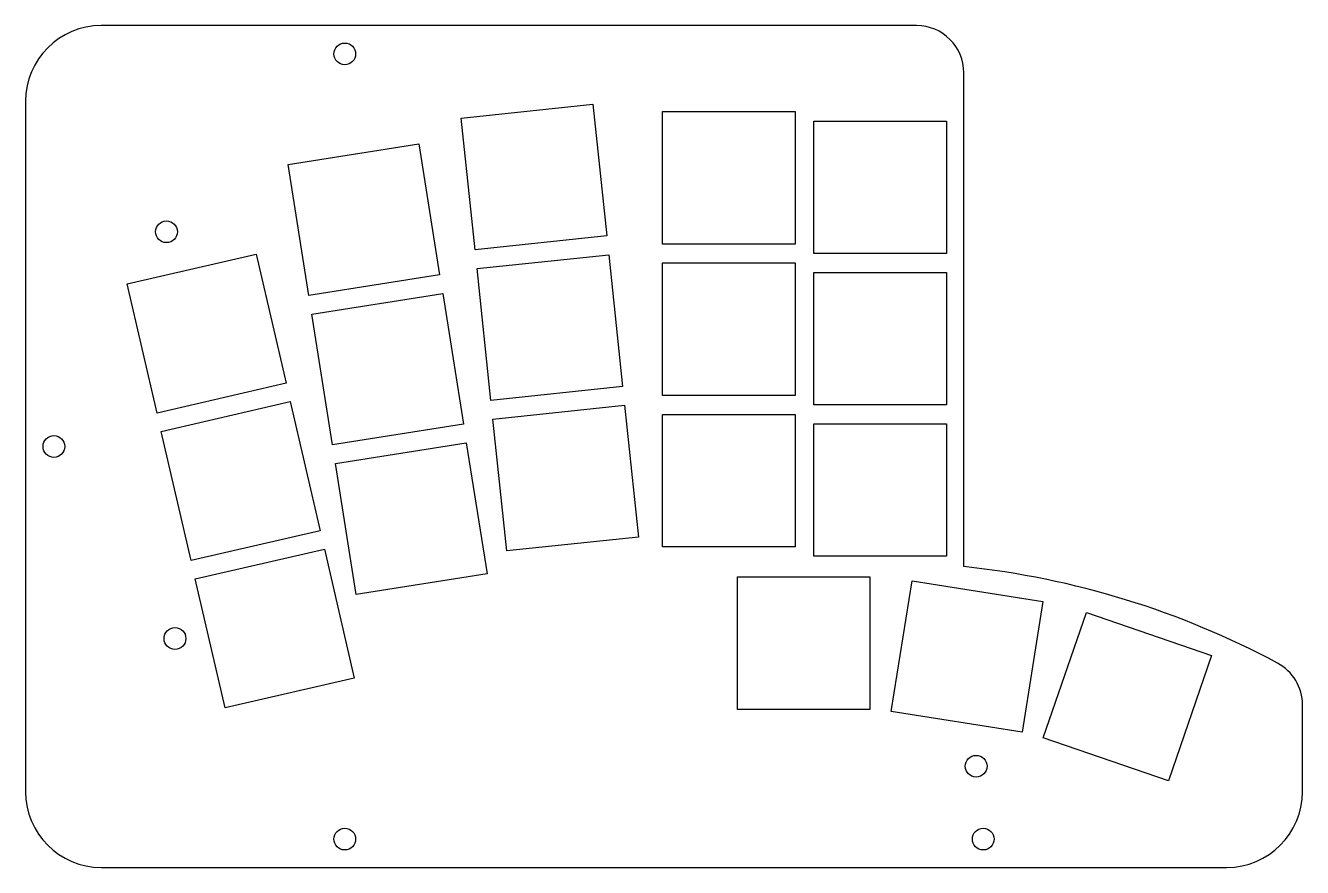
# Model space of a CAD drawing. Header units: millimetres. Extents: x -68 to 68, y -45 to 45.
import ezdxf

# ---------------------------------------------------------------- set-up
doc = ezdxf.new("R2010")
doc.units = ezdxf.units.MM
doc.layers.get('0').update_dxf_attribs({"linetype": 'CONTINUOUS'})

msp = doc.modelspace()

# ---------------------------------------------------------------- linework, layer by layer
for p, q in [((26.7, 44.5, 5.6), (-59.5, 44.5, 5.6)), ((31.7, -12.7, 5.6), (31.7, 39.5, 5.6)), ((-67.5, 36.5, 5.6), (-67.5, -36.5, 5.6)), ((-21.43, 34.72, 5.6), (-7.51, 36.18, 5.6)), ((-7.51, 36.18, 5.6), (-6.05, 22.26, 5.6)), ((-0.15, 35.4, 5.6), (13.85, 35.4, 5.6)), ((-0.15, 21.4, 5.6), (-0.15, 35.4, 5.6)), ((13.85, 35.4, 5.6), (13.85, 21.4, 5.6)), ((-19.97, 20.79, 5.6), (-21.43, 34.72, 5.6)), ((15.85, 20.4, 5.6), (15.85, 34.4, 5.6)), ((15.85, 34.4, 5.6), (29.85, 34.4, 5.6)), ((29.85, 34.4, 5.6), (29.85, 20.4, 5.6)), ((-39.73, 29.8, 5.6), (-25.91, 31.99, 5.6)), ((-25.91, 31.99, 5.6), (-23.72, 18.16, 5.6)), ((-37.54, 15.97, 5.6), (-39.73, 29.8, 5.6)), ((-6.05, 22.26, 5.6), (-19.97, 20.79, 5.6)), ((-56.75, 17.19, 5.6), (-43.11, 20.34, 5.6)), ((-43.11, 20.34, 5.6), (-39.96, 6.69, 5.6)), ((-19.76, 18.8, 5.6), (-5.84, 20.27, 5.6)), ((-5.84, 20.27, 5.6), (-4.37, 6.34, 5.6)), ((13.85, 21.4, 5.6), (-0.15, 21.4, 5.6)), ((29.85, 20.4, 5.6), (15.85, 20.4, 5.6)), ((-0.15, 5.4, 5.6), (-0.15, 19.4, 5.6)), ((-0.15, 19.4, 5.6), (13.85, 19.4, 5.6)), ((13.85, 19.4, 5.6), (13.85, 5.4, 5.6)), ((-23.72, 18.16, 5.6), (-37.54, 15.97, 5.6)), ((-18.3, 4.88, 5.6), (-19.76, 18.8, 5.6)), ((15.85, 18.4, 5.6), (29.85, 18.4, 5.6)), ((15.85, 4.4, 5.6), (15.85, 18.4, 5.6)), ((29.85, 18.4, 5.6), (29.85, 4.4, 5.6)), ((-53.6, 3.54, 5.6), (-56.75, 17.19, 5.6)), ((-37.23, 13.99, 5.6), (-23.4, 16.19, 5.6)), ((-23.4, 16.19, 5.6), (-21.21, 2.36, 5.6)), ((-35.04, 0.17, 5.6), (-37.23, 13.99, 5.6)), ((-39.96, 6.69, 5.6), (-53.6, 3.54, 5.6)), ((-4.37, 6.34, 5.6), (-18.3, 4.88, 5.6)), ((13.85, 5.4, 5.6), (-0.15, 5.4, 5.6)), ((-53.15, 1.6, 5.6), (-39.51, 4.75, 5.6)), ((-39.51, 4.75, 5.6), (-36.36, -8.9, 5.6)), ((-18.09, 2.89, 5.6), (-4.17, 4.36, 5.6)), ((-4.17, 4.36, 5.6), (-2.7, -9.57, 5.6)), ((29.85, 4.4, 5.6), (15.85, 4.4, 5.6)), ((-16.63, -11.03, 5.6), (-18.09, 2.89, 5.6)), ((-0.15, -10.6, 5.6), (-0.15, 3.4, 5.6)), ((-0.15, 3.4, 5.6), (13.85, 3.4, 5.6)), ((13.85, 3.4, 5.6), (13.85, -10.6, 5.6)), ((-50, -12.05, 5.6), (-53.15, 1.6, 5.6)), ((-21.21, 2.36, 5.6), (-35.04, 0.17, 5.6)), ((15.85, -11.6, 5.6), (15.85, 2.4, 5.6)), ((15.85, 2.4, 5.6), (29.85, 2.4, 5.6)), ((29.85, 2.4, 5.6), (29.85, -11.6, 5.6)), ((-34.73, -1.81, 5.6), (-20.9, 0.38, 5.6)), ((-20.9, 0.38, 5.6), (-18.71, -13.45, 5.6)), ((-32.54, -15.64, 5.6), (-34.73, -1.81, 5.6)), ((-36.36, -8.9, 5.6), (-50, -12.05, 5.6)), ((-2.7, -9.57, 5.6), (-16.63, -11.03, 5.6)), ((13.85, -10.6, 5.6), (-0.15, -10.6, 5.6)), ((-49.55, -13.99, 5.6), (-35.91, -10.84, 5.6)), ((-35.91, -10.84, 5.6), (-32.76, -24.49, 5.6)), ((29.85, -11.6, 5.6), (15.85, -11.6, 5.6)), ((-18.71, -13.45, 5.6), (-32.54, -15.64, 5.6)), ((-46.4, -27.64, 5.6), (-49.55, -13.99, 5.6)), ((7.77, -27.79, 5.6), (7.77, -13.79, 5.6)), ((7.77, -13.79, 5.6), (21.77, -13.79, 5.6)), ((21.77, -13.79, 5.6), (21.77, -27.79, 5.6)), ((24.03, -28.01, 5.6), (26.22, -14.19, 5.6)), ((26.22, -14.19, 5.6), (40.04, -16.38, 5.6)), ((40.04, -16.38, 5.6), (37.85, -30.2, 5.6)), ((40.1, -30.79, 5.6), (44.66, -17.56, 5.6)), ((44.66, -17.56, 5.6), (57.9, -22.11, 5.6)), ((57.9, -22.11, 5.6), (53.34, -35.35, 5.6)), ((-32.76, -24.49, 5.6), (-46.4, -27.64, 5.6)), ((21.77, -27.79, 5.6), (7.77, -27.79, 5.6)), ((37.85, -30.2, 5.6), (24.03, -28.01, 5.6)), ((67.5, -36.5, 5.6), (67.5, -27.31, 5.6)), ((53.34, -35.35, 5.6), (40.1, -30.79, 5.6)), ((-59.5, -44.5, 5.6), (59.5, -44.5, 5.6))]:
    msp.add_line(p, q)
for centre in [(-33.75, 41.5, 5.6), (-52.6, 22.7, 5.6), (-64.5, 0, 5.6), (-51.7, -20.3, 5.6), (33, -33.8, 5.6), (-33.75, -41.5, 5.6), (33.75, -41.5, 5.6)]:
    msp.add_circle(centre, 1.15)
for centre, radius, start, end in [((-59.5, 36.5, 5.6), 8, 90, 180), ((26.7, 39.5, 5.6), 5, 0, 90), ((22.15, -102.74, 5.6), 90.55, 61.8546, 83.9403), ((62.5, -27.31, 5.6), 5, 0, 61.8546), ((-59.5, -36.5, 5.6), 8, 180, 270), ((59.5, -36.5, 5.6), 8, 270, 360)]:
    msp.add_arc(centre, radius, start, end)

doc.saveas('drawing.dxf')
